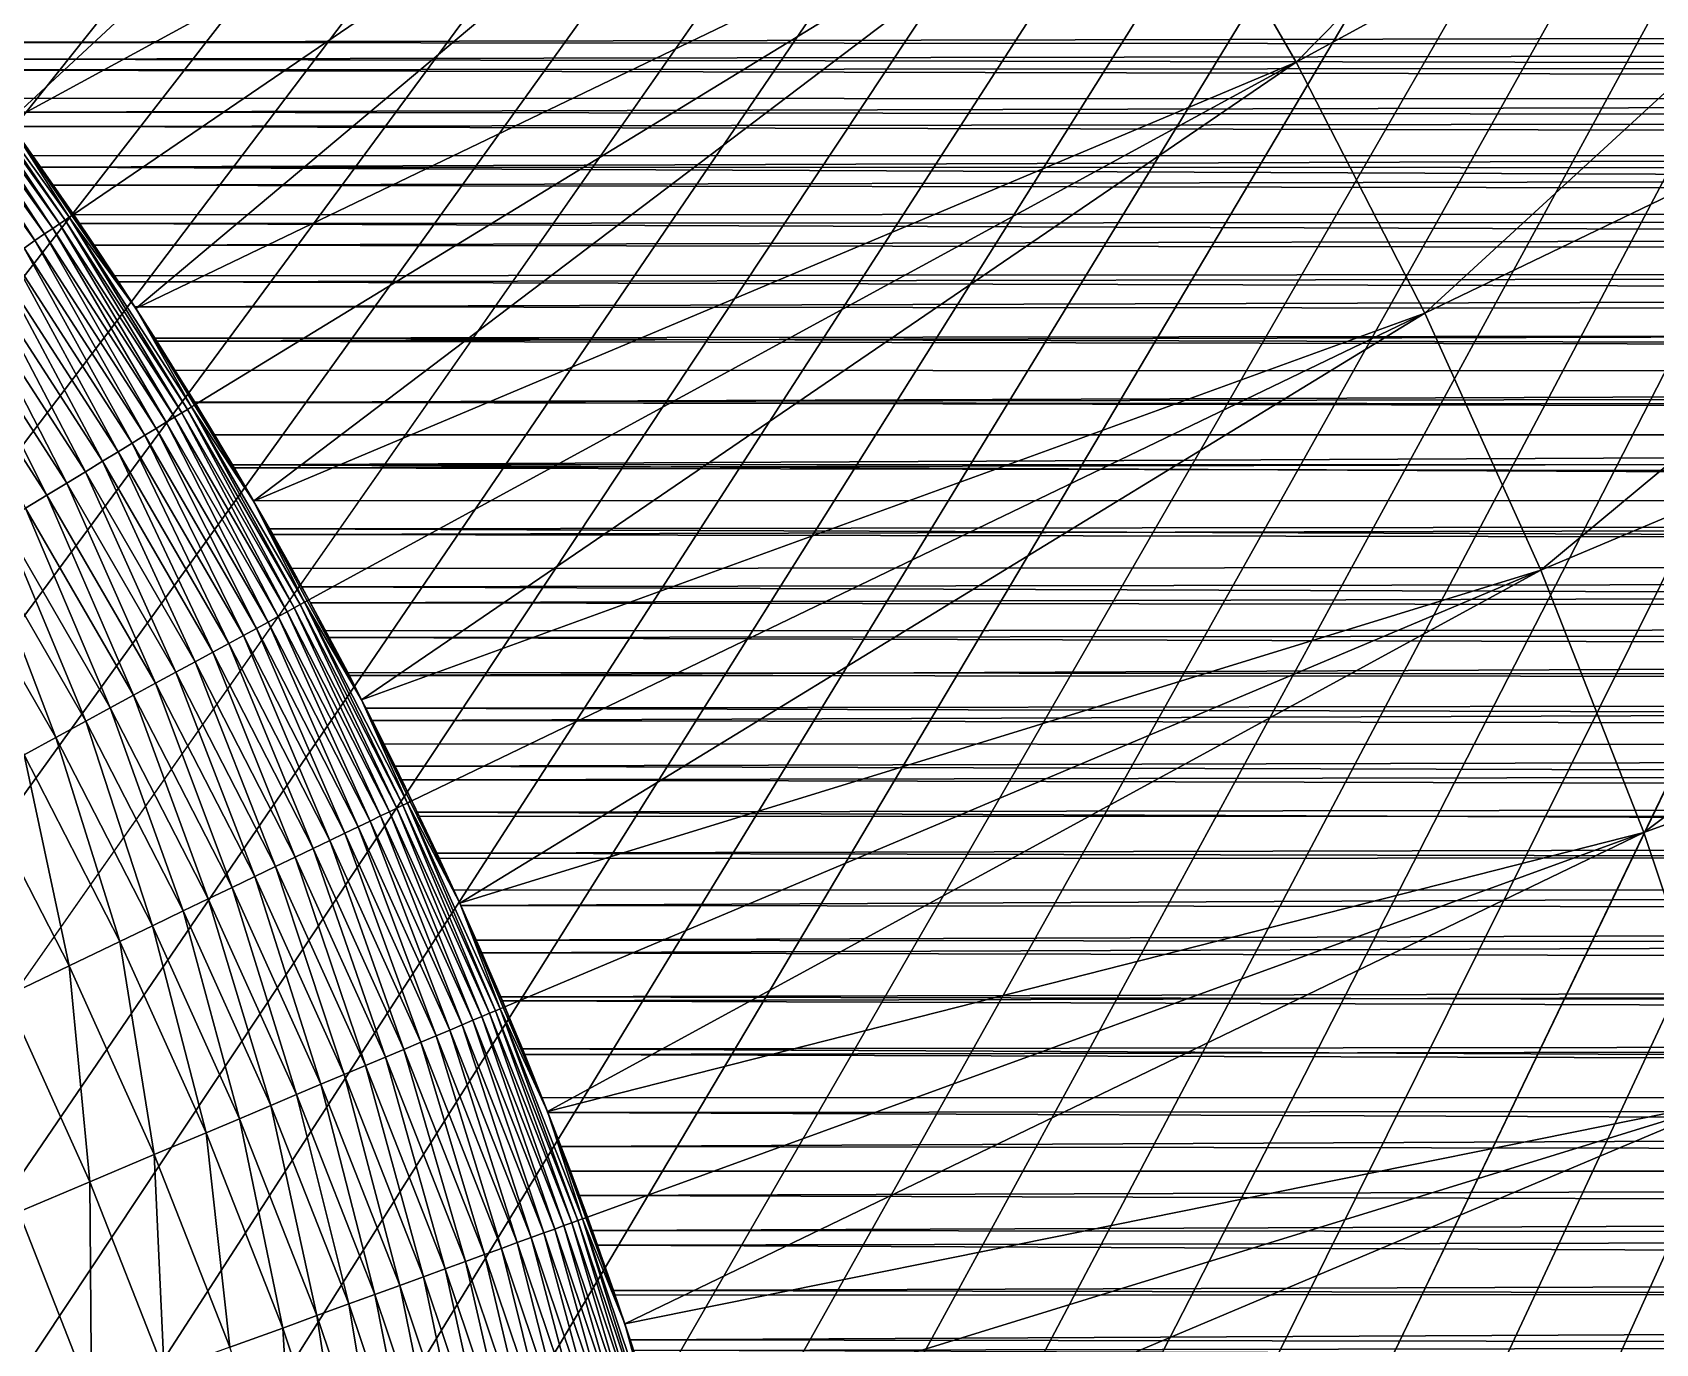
# Model space of a CAD drawing. Header units: millimetres. Extents: x -260 to 430, y -260 to 260.
# Drawn here: x 77.64 to 111.67, y 29.84 to 57.33 of the extents above; entities that cross this region are included whole.
import ezdxf

# ---------------------------------------------------------------- set-up
doc = ezdxf.new("R2010")
doc.units = ezdxf.units.MM
doc.header["$MEASUREMENT"] = 0
doc.layers.add('MESH_3D', color=2, linetype='CONTINUOUS')

msp = doc.modelspace()

# ---------------------------------------------------------------- linework, layer by layer
at = {"layer": 'MESH_3D'}
for points in [[(181.542, 186.125, 2950), (-259.919, 6.482, 2950), (-260, 0, 2950)], [(181.542, 186.125, 2950), (-260, 0, 2950), (-259.919, -6.482, 2950)], [(181.542, 186.125, 2950), (-259.677, 12.96, 2950), (-259.919, 6.482, 2950)], [(181.542, 186.125, 2950), (-259.919, -6.482, 2950), (-259.677, -12.96, 2950)], [(181.542, 186.125, 2950), (-259.273, 19.43, 2950), (-259.677, 12.96, 2950)], [(181.542, 186.125, 2950), (-259.677, -12.96, 2950), (-259.273, -19.43, 2950)], [(181.542, 186.125, 2950), (-258.708, 25.888, 2950), (-259.273, 19.43, 2950)], [(181.542, 186.125, 2950), (-259.273, -19.43, 2950), (-258.708, -25.888, 2950)], [(181.542, 186.125, 2950), (-257.982, 32.329, 2950), (-258.708, 25.888, 2950)], [(181.542, 186.125, 2950), (-258.708, -25.888, 2950), (-257.982, -32.329, 2950)], [(181.542, 186.125, 2950), (-257.096, 38.751, 2950), (-257.982, 32.329, 2950)], [(181.542, 186.125, 2950), (-257.982, -32.329, 2950), (-257.096, -38.751, 2950)], [(181.542, 186.125, 2950), (-256.05, 45.149, 2950), (-257.096, 38.751, 2950)], [(181.542, 186.125, 2950), (-257.096, -38.751, 2950), (-256.05, -45.149, 2950)], [(181.542, 186.125, 2950), (-254.845, 51.518, 2950), (-256.05, 45.149, 2950)], [(181.542, 186.125, 2950), (-256.05, -45.149, 2950), (-254.845, -51.518, 2950)], [(181.542, 186.125, 2950), (-253.481, 57.855, 2950), (-254.845, 51.518, 2950)], [(181.542, 186.125, 2950), (-254.845, -51.518, 2950), (-253.481, -57.855, 2950)], [(181.542, 186.125, 2950), (-253.481, -57.855, 2950), (-251.96, -64.157, 2950)], [(181.542, 186.125, 2950), (-251.96, -64.157, 2950), (-250.282, -70.419, 2950)], [(181.542, 186.125, 2950), (-250.282, -70.419, 2950), (-248.449, -76.636, 2950)], [(181.542, 186.125, 2950), (-248.449, -76.636, 2950), (-246.461, -82.807, 2950)], [(181.542, 186.125, 2950), (-246.461, -82.807, 2950), (-244.32, -88.925, 2950)], [(181.542, 186.125, 2950), (-244.32, -88.925, 2950), (-242.027, -94.989, 2950)], [(181.542, 186.125, 2950), (-242.027, -94.989, 2950), (-239.584, -100.993, 2950)], [(181.542, 186.125, 2950), (-239.584, -100.993, 2950), (-236.992, -106.935, 2950)], [(181.542, 186.125, 2950), (-236.992, -106.935, 2950), (-234.252, -112.81, 2950)], [(181.542, 186.125, 2950), (-234.252, -112.81, 2950), (-231.367, -118.615, 2950)], [(181.542, 186.125, 2950), (-231.367, -118.615, 2950), (-228.338, -124.346, 2950)], [(181.542, 186.125, 2950), (-228.338, -124.346, 2950), (-225.167, -130, 2950)], [(181.542, 186.125, 2950), (-225.167, -130, 2950), (-221.856, -135.573, 2950)], [(181.542, 186.125, 2950), (-221.856, -135.573, 2950), (-218.407, -141.062, 2950)], [(181.542, 186.125, 2950), (-218.407, -141.062, 2950), (-214.822, -146.463, 2950)], [(181.542, 186.125, 2950), (-214.822, -146.463, 2950), (-211.104, -151.773, 2950)], [(181.542, 186.125, 2950), (-211.104, -151.773, 2950), (-207.254, -156.989, 2950)], [(181.542, 186.125, 2950), (-207.254, -156.989, 2950), (-203.276, -162.107, 2950)], [(181.542, 186.125, 2950), (-203.276, -162.107, 2950), (-199.172, -167.125, 2950)], [(181.542, 186.125, 2950), (-199.172, -167.125, 2950), (-194.943, -172.038, 2950)], [(181.542, 186.125, 2950), (-194.943, -172.038, 2950), (-190.593, -176.845, 2950)], [(181.542, 186.125, 2950), (-190.593, -176.845, 2950), (-186.125, -181.542, 2950)], [(181.542, 186.125, 2950), (-186.125, -181.542, 2950), (-181.542, -186.125, 2950)], [(181.542, 186.125, 2950), (-181.542, -186.125, 2950), (-176.845, -190.593, 2950)], [(181.542, 186.125, 2950), (-176.845, -190.593, 2950), (-172.038, -194.943, 2950)], [(181.542, 186.125, 2950), (-172.038, -194.943, 2950), (-167.125, -199.172, 2950)], [(181.542, 186.125, 2950), (-167.125, -199.172, 2950), (-162.107, -203.276, 2950)], [(181.542, 186.125, 2950), (-162.107, -203.276, 2950), (-156.989, -207.254, 2950)], [(181.542, 186.125, 2950), (-156.989, -207.254, 2950), (-151.773, -211.104, 2950)], [(181.542, 186.125, 2950), (-151.773, -211.104, 2950), (-146.463, -214.822, 2950)], [(181.542, 186.125, 2950), (-146.463, -214.822, 2950), (-141.062, -218.407, 2950)], [(181.542, 186.125, 2950), (-141.062, -218.407, 2950), (-135.573, -221.856, 2950)], [(181.542, 186.125, 2950), (-135.573, -221.856, 2950), (-130, -225.167, 2950)], [(181.542, 186.125, 2950), (-130, -225.167, 2950), (-124.346, -228.338, 2950)], [(181.542, 186.125, 2950), (-124.346, -228.338, 2950), (-118.615, -231.367, 2950)], [(181.542, 186.125, 2950), (-118.615, -231.367, 2950), (-112.81, -234.252, 2950)], [(181.542, 186.125, 2950), (-112.81, -234.252, 2950), (-106.935, -236.992, 2950)], [(181.542, 186.125, 2950), (-106.935, -236.992, 2950), (-100.993, -239.584, 2950)], [(181.542, 186.125, 2950), (-100.993, -239.584, 2950), (-94.989, -242.027, 2950)], [(181.542, 186.125, 2950), (-94.989, -242.027, 2950), (-88.925, -244.32, 2950)], [(181.542, 186.125, 2950), (-88.925, -244.32, 2950), (-82.807, -246.461, 2950)], [(181.542, 186.125, 2950), (-82.807, -246.461, 2950), (-76.636, -248.449, 2950)], [(181.542, 186.125, 2950), (-76.636, -248.449, 2950), (-70.419, -250.282, 2950)], [(181.542, 186.125, 2950), (-70.419, -250.282, 2950), (-64.157, -251.96, 2950)], [(181.542, 186.125, 2950), (-64.157, -251.96, 2950), (-57.855, -253.481, 2950)], [(181.542, 186.125, 2950), (-57.855, -253.481, 2950), (-51.518, -254.845, 2950)], [(181.542, 186.125, 2950), (-51.518, -254.845, 2950), (-45.149, -256.05, 2950)], [(181.542, 186.125, 2950), (-45.149, -256.05, 2950), (-38.751, -257.096, 2950)], [(181.542, 186.125, 2950), (-38.751, -257.096, 2950), (-32.329, -257.982, 2950)], [(181.542, 186.125, 2950), (-32.329, -257.982, 2950), (-25.888, -258.708, 2950)], [(181.542, 186.125, 2950), (-25.888, -258.708, 2950), (-19.43, -259.273, 2950)], [(181.542, 186.125, 2950), (-19.43, -259.273, 2950), (-12.96, -259.677, 2950)], [(181.542, 186.125, 2950), (-12.96, -259.677, 2950), (-6.482, -259.919, 2950)], [(181.542, 186.125, 2950), (-6.482, -259.919, 2950), (0, -260, 2950)], [(181.542, 186.125, 2950), (0, -260, 2950), (6.482, -259.919, 2950)], [(181.542, 186.125, 2950), (6.482, -259.919, 2950), (12.96, -259.677, 2950)], [(181.542, 186.125, 2950), (12.96, -259.677, 2950), (19.43, -259.273, 2950)], [(181.542, 186.125, 2950), (19.43, -259.273, 2950), (25.888, -258.708, 2950)], [(181.542, 186.125, 2950), (25.888, -258.708, 2950), (32.329, -257.982, 2950)], [(181.542, 186.125, 2950), (32.329, -257.982, 2950), (45.149, -256.05, 2950)], [(181.542, 186.125, 2950), (45.149, -256.05, 2950), (64.157, -251.96, 2950)], [(181.542, 186.125, 2950), (64.157, -251.96, 2950), (82.807, -246.461, 2950)], [(181.542, 186.125, 2950), (82.807, -246.461, 2950), (106.935, -236.992, 2950)], [(181.542, 186.125, 2950), (106.935, -236.992, 2950), (135.573, -221.856, 2950)], [(121.289, 74.118, 2228.571), (104.132, 56.707, 2214.286), (101.176, 61.827, 2214.286)], [(121.289, 74.118, 2228.571), (124.833, 67.98, 2228.571), (104.132, 56.707, 2214.286)], [(94.517, 71.594, 2214.286), (77.134, 55.456, 2200), (75.728, 57.361, 2200)], [(94.517, 71.594, 2214.286), (97.968, 66.794, 2214.286), (77.134, 55.456, 2200)], [(124.833, 67.98, 2228.571), (106.829, 51.446, 2214.286), (104.132, 56.707, 2214.286)], [(124.833, 67.98, 2228.571), (128.066, 61.673, 2228.571), (106.829, 51.446, 2214.286)], [(97.968, 66.794, 2214.286), (78.493, 53.515, 2200), (77.134, 55.456, 2200)], [(97.968, 66.794, 2214.286), (79.802, 51.542, 2200), (78.493, 53.515, 2200)], [(97.968, 66.794, 2214.286), (101.176, 61.827, 2214.286), (79.802, 51.542, 2200)], [(101.176, 61.827, 2214.286), (81.063, 49.536, 2200), (79.802, 51.542, 2200)], [(101.176, 61.827, 2214.286), (82.272, 47.5, 2200), (81.063, 49.536, 2200)], [(101.176, 61.827, 2214.286), (104.132, 56.707, 2214.286), (82.272, 47.5, 2200)], [(128.066, 61.673, 2228.571), (109.261, 46.057, 2214.286), (106.829, 51.446, 2214.286)], [(128.066, 61.673, 2228.571), (130.981, 55.213, 2228.571), (109.261, 46.057, 2214.286)], [(75.358, 57.847, 242.551), (319.63, 57.186, 467.759), (320.877, 58.047, 467.21)], [(75.358, 57.847, 242.551), (76.172, 56.771, 245.379), (319.63, 57.186, 467.759)], [(75.908, 57.122, 134.695), (75.476, 57.692, 135.407), (386.645, 57.837, 420.932)], [(75.908, 57.122, 134.695), (386.645, 57.837, 420.932), (387.611, 56.836, 419.878)], [(75.561, 57.235, -3.153), (78.205, 53.319, -4.065), (75.45, 57.151, -4.065)], [(75.643, 57.297, -2.245), (78.32, 53.397, -3.153), (75.561, 57.235, -3.153)], [(75.561, 57.235, -3.153), (78.32, 53.397, -3.153), (78.205, 53.319, -4.065)], [(75.643, 57.297, -2.245), (77.134, 55.456), (78.405, 53.456, -2.245)], [(75.643, 57.297, -2.245), (78.405, 53.456, -2.245), (78.32, 53.397, -3.153)], [(76.172, 56.771, 245.379), (318.402, 56.299, 468.299), (319.63, 57.186, 467.759)], [(75.146, 56.921, -5.878), (77.688, 52.967, -6.786), (74.951, 56.773, -6.786)], [(75.311, 57.046, -4.973), (77.889, 53.104, -5.878), (75.146, 56.921, -5.878)], [(75.146, 56.921, -5.878), (77.889, 53.104, -5.878), (77.688, 52.967, -6.786)], [(75.45, 57.151, -4.065), (78.061, 53.221, -4.973), (75.311, 57.046, -4.973)], [(75.311, 57.046, -4.973), (78.061, 53.221, -4.973), (77.889, 53.104, -5.878)], [(75.45, 57.151, -4.065), (78.205, 53.319, -4.065), (78.061, 53.221, -4.973)], [(76.341, 56.543, 133.998), (75.908, 57.122, 134.695), (387.611, 56.836, 419.878)], [(76.341, 56.543, 133.998), (387.611, 56.836, 419.878), (388.56, 55.799, 418.843)], [(74.951, 56.773, -6.786), (77.688, 52.967, -6.786), (77.458, 52.81, -7.688)], [(76.172, 56.771, 245.379), (76.989, 55.657, 248.164), (318.402, 56.299, 468.299)], [(76.774, 55.953, 133.316), (76.341, 56.543, 133.998), (388.56, 55.799, 418.843)], [(104.132, 56.707, 2214.286), (83.431, 45.434, 2200), (82.272, 47.5, 2200)], [(104.132, 56.707, 2214.286), (84.538, 43.34, 2200), (83.431, 45.434, 2200)], [(104.132, 56.707, 2214.286), (106.829, 51.446, 2214.286), (84.538, 43.34, 2200)], [(76.989, 55.657, 248.164), (317.193, 55.385, 468.831), (318.402, 56.299, 468.299)], [(77.207, 55.355, 132.648), (76.774, 55.953, 133.316), (388.56, 55.799, 418.843)], [(77.134, 55.456, 2200), (77.807, 54.507, 250.903), (76.989, 55.657, 248.164)], [(76.989, 55.657, 248.164), (77.807, 54.507, 250.903), (317.193, 55.385, 468.831)], [(77.207, 55.355, 132.648), (388.56, 55.799, 418.843), (389.492, 54.728, 417.827)], [(78.462, 53.494, -1.336), (78.405, 53.456, -2.245), (77.134, 55.456)], [(78.489, 53.513, -0.441), (78.462, 53.494, -1.336), (77.134, 55.456)], [(78.489, 53.513, -0.441), (77.134, 55.456), (78.493, 53.515)], [(77.134, 55.456), (77.639, 54.747, 131.994), (78.493, 53.515)], [(77.207, 55.355, 132.648), (77.639, 54.747, 131.994), (77.134, 55.456)], [(77.134, 55.456, 2200), (78.493, 53.515, 2200), (77.807, 54.507, 250.903)], [(77.639, 54.747, 131.994), (77.207, 55.355, 132.648), (389.492, 54.728, 417.827)], [(77.807, 54.507, 250.903), (316.004, 54.446, 469.354), (317.193, 55.385, 468.831)], [(130.981, 55.213, 2228.571), (111.421, 40.554, 2214.286), (109.261, 46.057, 2214.286)], [(130.981, 55.213, 2228.571), (133.571, 48.616, 2228.571), (111.421, 40.554, 2214.286)], [(77.639, 54.747, 131.994), (78.07, 54.13, 131.355), (78.493, 53.515)], [(78.07, 54.13, 131.355), (77.639, 54.747, 131.994), (389.492, 54.728, 417.827)], [(78.493, 53.515, 2200), (78.624, 53.323, 253.593), (77.807, 54.507, 250.903)], [(77.807, 54.507, 250.903), (78.624, 53.323, 253.593), (314.836, 53.481, 469.868)], [(77.807, 54.507, 250.903), (314.836, 53.481, 469.868), (316.004, 54.446, 469.354)], [(78.07, 54.13, 131.355), (389.492, 54.728, 417.827), (390.404, 53.623, 416.832)], [(78.07, 54.13, 131.355), (78.5, 53.505, 130.729), (78.493, 53.515)], [(78.5, 53.505, 130.729), (78.07, 54.13, 131.355), (390.404, 53.623, 416.832)], [(78.405, 53.456, -2.245), (80.884, 49.427, -3.153), (78.32, 53.397, -3.153)], [(78.462, 53.494, -1.336), (79.802, 51.542), (78.405, 53.456, -2.245)], [(78.405, 53.456, -2.245), (80.972, 49.481, -2.245), (80.884, 49.427, -3.153)], [(78.405, 53.456, -2.245), (79.802, 51.542), (80.972, 49.481, -2.245)], [(78.489, 53.513, -0.441), (79.802, 51.542), (78.462, 53.494, -1.336)], [(78.489, 53.513, -0.441), (78.493, 53.515), (79.802, 51.542)], [(78.493, 53.515), (79.355, 52.228, 129.517), (79.802, 51.542)], [(78.493, 53.515), (78.928, 52.871, 130.116), (79.355, 52.228, 129.517)], [(78.5, 53.505, 130.729), (78.928, 52.871, 130.116), (78.493, 53.515)], [(78.493, 53.515, 2200), (79.436, 52.104, 256.23), (78.624, 53.323, 253.593)], [(78.493, 53.515, 2200), (79.802, 51.542, 2200), (79.436, 52.104, 256.23)], [(78.928, 52.871, 130.116), (78.5, 53.505, 130.729), (390.404, 53.623, 416.832)], [(78.624, 53.323, 253.593), (313.688, 52.49, 470.373), (314.836, 53.481, 469.868)], [(78.928, 52.871, 130.116), (390.404, 53.623, 416.832), (391.298, 52.485, 415.856)], [(77.889, 53.104, -5.878), (80.231, 49.028, -6.786), (77.688, 52.967, -6.786)], [(78.061, 53.221, -4.973), (80.44, 49.156, -5.878), (77.889, 53.104, -5.878)], [(77.889, 53.104, -5.878), (80.44, 49.156, -5.878), (80.231, 49.028, -6.786)], [(78.205, 53.319, -4.065), (80.617, 49.264, -4.973), (78.061, 53.221, -4.973)], [(78.061, 53.221, -4.973), (80.617, 49.264, -4.973), (80.44, 49.156, -5.878)], [(78.32, 53.397, -3.153), (80.765, 49.355, -4.065), (78.205, 53.319, -4.065)], [(78.205, 53.319, -4.065), (80.765, 49.355, -4.065), (80.617, 49.264, -4.973)], [(78.32, 53.397, -3.153), (80.884, 49.427, -3.153), (80.765, 49.355, -4.065)], [(78.624, 53.323, 253.593), (79.436, 52.104, 256.23), (313.688, 52.49, 470.373)], [(77.458, 52.81, -7.688), (79.727, 48.72, -8.586), (77.2, 52.634, -8.586)], [(77.688, 52.967, -6.786), (79.994, 48.883, -7.688), (77.458, 52.81, -7.688)], [(77.458, 52.81, -7.688), (79.994, 48.883, -7.688), (79.727, 48.72, -8.586)], [(77.688, 52.967, -6.786), (80.231, 49.028, -6.786), (79.994, 48.883, -7.688)], [(79.355, 52.228, 129.517), (78.928, 52.871, 130.116), (391.298, 52.485, 415.856)], [(76.911, 52.437, -9.487), (79.103, 48.339, -10.381), (76.595, 52.222, -10.381)], [(77.2, 52.634, -8.586), (79.429, 48.538, -9.487), (76.911, 52.437, -9.487)], [(76.911, 52.437, -9.487), (79.429, 48.538, -9.487), (79.103, 48.339, -10.381)], [(77.2, 52.634, -8.586), (79.727, 48.72, -8.586), (79.429, 48.538, -9.487)], [(79.779, 51.578, 128.93), (79.355, 52.228, 129.517), (391.298, 52.485, 415.856)], [(79.436, 52.104, 256.23), (312.563, 51.476, 470.868), (313.688, 52.49, 470.373)], [(79.779, 51.578, 128.93), (391.298, 52.485, 415.856), (392.173, 51.314, 414.903)], [(76.595, 52.222, -10.381), (78.744, 48.119, -11.28), (76.247, 51.985, -11.28)], [(76.595, 52.222, -10.381), (79.103, 48.339, -10.381), (78.744, 48.119, -11.28)], [(79.355, 52.228, 129.517), (79.779, 51.578, 128.93), (79.802, 51.542)], [(79.802, 51.542, 2200), (80.243, 50.854, 258.811), (79.436, 52.104, 256.23)], [(79.436, 52.104, 256.23), (80.243, 50.854, 258.811), (312.563, 51.476, 470.868)], [(76.247, 51.985, -11.28), (78.356, 47.882, -12.172), (75.872, 51.729, -12.172)], [(76.247, 51.985, -11.28), (78.744, 48.119, -11.28), (78.356, 47.882, -12.172)], [(75.872, 51.729, -12.172), (77.94, 47.628, -13.056), (75.469, 51.454, -13.056)], [(75.469, 51.454, -13.056), (77.94, 47.628, -13.056), (77.492, 47.354, -13.942)], [(75.872, 51.729, -12.172), (78.356, 47.882, -12.172), (77.94, 47.628, -13.056)], [(79.779, 51.578, 128.93), (80.201, 50.919, 128.356), (79.802, 51.542)], [(80.201, 50.919, 128.356), (79.779, 51.578, 128.93), (392.173, 51.314, 414.903)], [(81.031, 49.517, -1.336), (80.972, 49.481, -2.245), (79.802, 51.542)], [(81.059, 49.534, -0.441), (79.802, 51.542), (81.063, 49.536)], [(81.059, 49.534, -0.441), (81.031, 49.517, -1.336), (79.802, 51.542)], [(79.802, 51.542), (80.201, 50.919, 128.356), (80.621, 50.252, 127.795)], [(79.802, 51.542), (80.621, 50.252, 127.795), (81.063, 49.536)], [(79.802, 51.542, 2200), (81.063, 49.536, 2200), (80.243, 50.854, 258.811)], [(80.243, 50.854, 258.811), (311.46, 50.437, 471.353), (312.563, 51.476, 470.868)], [(106.829, 51.446, 2214.286), (85.592, 41.219, 2200), (84.538, 43.34, 2200)], [(106.829, 51.446, 2214.286), (86.593, 39.072, 2200), (85.592, 41.219, 2200)], [(106.829, 51.446, 2214.286), (109.261, 46.057, 2214.286), (86.593, 39.072, 2200)], [(80.201, 50.919, 128.356), (392.173, 51.314, 414.903), (393.027, 50.111, 413.97)], [(80.621, 50.252, 127.795), (80.201, 50.919, 128.356), (393.027, 50.111, 413.97)], [(81.063, 49.536, 2200), (81.041, 49.572, 261.333), (80.243, 50.854, 258.811)], [(80.243, 50.854, 258.811), (81.041, 49.572, 261.333), (311.46, 50.437, 471.353)], [(81.041, 49.572, 261.333), (310.38, 49.374, 471.828), (311.46, 50.437, 471.353)], [(80.621, 50.252, 127.795), (81.038, 49.577, 127.246), (81.063, 49.536)], [(81.038, 49.577, 127.246), (80.621, 50.252, 127.795), (393.027, 50.111, 413.97)], [(81.038, 49.577, 127.246), (393.027, 50.111, 413.97), (393.861, 48.877, 413.061)], [(80.765, 49.355, -4.065), (82.973, 45.184, -4.973), (80.617, 49.264, -4.973)], [(80.884, 49.427, -3.153), (83.125, 45.267, -4.065), (80.765, 49.355, -4.065)], [(80.765, 49.355, -4.065), (83.125, 45.267, -4.065), (82.973, 45.184, -4.973)], [(80.972, 49.481, -2.245), (83.247, 45.334, -3.153), (80.884, 49.427, -3.153)], [(80.884, 49.427, -3.153), (83.247, 45.334, -3.153), (83.125, 45.267, -4.065)], [(81.031, 49.517, -1.336), (82.272, 47.5), (80.972, 49.481, -2.245)], [(80.972, 49.481, -2.245), (82.272, 47.5), (83.338, 45.383, -2.245)], [(80.972, 49.481, -2.245), (83.338, 45.383, -2.245), (83.247, 45.334, -3.153)], [(81.059, 49.534, -0.441), (82.272, 47.5), (81.031, 49.517, -1.336)], [(81.038, 49.577, 127.246), (81.451, 48.895, 126.709), (81.063, 49.536)], [(81.451, 48.895, 126.709), (81.038, 49.577, 127.246), (393.861, 48.877, 413.061)], [(81.063, 49.536, 2200), (81.828, 48.261, 263.793), (81.041, 49.572, 261.333)], [(81.041, 49.572, 261.333), (81.828, 48.261, 263.793), (310.38, 49.374, 471.828)], [(81.059, 49.534, -0.441), (81.063, 49.536), (82.272, 47.5)], [(81.063, 49.536), (81.451, 48.895, 126.709), (81.862, 48.204, 126.184)], [(81.063, 49.536), (81.862, 48.204, 126.184), (82.272, 47.5)], [(81.063, 49.536, 2200), (82.272, 47.5, 2200), (81.828, 48.261, 263.793)], [(81.828, 48.261, 263.793), (309.322, 48.288, 472.293), (310.38, 49.374, 471.828)], [(80.231, 49.028, -6.786), (82.331, 44.835, -7.688), (79.994, 48.883, -7.688)], [(80.44, 49.156, -5.878), (82.575, 44.968, -6.786), (80.231, 49.028, -6.786)], [(80.231, 49.028, -6.786), (82.575, 44.968, -6.786), (82.331, 44.835, -7.688)], [(80.617, 49.264, -4.973), (82.79, 45.085, -5.878), (80.44, 49.156, -5.878)], [(80.44, 49.156, -5.878), (82.79, 45.085, -5.878), (82.575, 44.968, -6.786)], [(80.617, 49.264, -4.973), (82.973, 45.184, -4.973), (82.79, 45.085, -5.878)], [(79.727, 48.72, -8.586), (81.75, 44.519, -9.487), (79.429, 48.538, -9.487)], [(79.994, 48.883, -7.688), (82.057, 44.686, -8.586), (79.727, 48.72, -8.586)], [(79.727, 48.72, -8.586), (82.057, 44.686, -8.586), (81.75, 44.519, -9.487)], [(79.994, 48.883, -7.688), (82.331, 44.835, -7.688), (82.057, 44.686, -8.586)], [(81.862, 48.204, 126.184), (81.451, 48.895, 126.709), (393.861, 48.877, 413.061)], [(81.862, 48.204, 126.184), (393.861, 48.877, 413.061), (394.674, 47.612, 412.174)], [(79.103, 48.339, -10.381), (81.045, 44.135, -11.28), (78.744, 48.119, -11.28)], [(79.429, 48.538, -9.487), (81.414, 44.336, -10.381), (79.103, 48.339, -10.381)], [(79.103, 48.339, -10.381), (81.414, 44.336, -10.381), (81.045, 44.135, -11.28)], [(79.429, 48.538, -9.487), (81.75, 44.519, -9.487), (81.414, 44.336, -10.381)], [(133.571, 48.616, 2228.571), (113.304, 34.95, 2214.286), (111.421, 40.554, 2214.286)], [(78.744, 48.119, -11.28), (80.645, 43.917, -12.172), (78.356, 47.882, -12.172)], [(78.744, 48.119, -11.28), (81.045, 44.135, -11.28), (80.645, 43.917, -12.172)], [(81.828, 48.261, 263.793), (308.289, 47.18, 472.748), (309.322, 48.288, 472.293)], [(82.272, 47.5, 2200), (82.604, 46.921, 266.189), (81.828, 48.261, 263.793)], [(81.828, 48.261, 263.793), (82.604, 46.921, 266.189), (308.289, 47.18, 472.748)], [(81.862, 48.204, 126.184), (82.269, 47.507, 125.67), (82.272, 47.5)], [(82.269, 47.507, 125.67), (81.862, 48.204, 126.184), (394.674, 47.612, 412.174)], [(78.356, 47.882, -12.172), (80.217, 43.684, -13.056), (77.94, 47.628, -13.056)], [(78.356, 47.882, -12.172), (80.645, 43.917, -12.172), (80.217, 43.684, -13.056)], [(77.492, 47.354, -13.942), (79.268, 43.167, -14.817), (77.018, 47.064, -14.817)], [(77.94, 47.628, -13.056), (79.756, 43.433, -13.942), (77.492, 47.354, -13.942)], [(77.492, 47.354, -13.942), (79.756, 43.433, -13.942), (79.268, 43.167, -14.817)], [(77.94, 47.628, -13.056), (80.217, 43.684, -13.056), (79.756, 43.433, -13.942)], [(82.672, 46.802, 125.168), (82.269, 47.507, 125.67), (394.674, 47.612, 412.174)], [(82.269, 47.507, 125.67), (82.672, 46.802, 125.168), (82.272, 47.5)], [(83.398, 45.416, -1.336), (83.338, 45.383, -2.245), (82.272, 47.5)], [(83.427, 45.432, -0.441), (82.272, 47.5), (83.431, 45.434)], [(83.427, 45.432, -0.441), (83.398, 45.416, -1.336), (82.272, 47.5)], [(82.272, 47.5), (82.672, 46.802, 125.168), (83.431, 45.434)], [(82.272, 47.5, 2200), (83.431, 45.434, 2200), (82.604, 46.921, 266.189)], [(82.672, 46.802, 125.168), (394.674, 47.612, 412.174), (395.465, 46.318, 411.311)], [(77.018, 47.064, -14.817), (78.757, 42.889, -15.675), (76.521, 46.761, -15.675)], [(77.018, 47.064, -14.817), (79.268, 43.167, -14.817), (78.757, 42.889, -15.675)], [(82.604, 46.921, 266.189), (307.28, 46.05, 473.192), (308.289, 47.18, 472.748)], [(76.521, 46.761, -15.675), (78.127, 42.546, -16.667), (75.909, 46.387, -16.667)], [(76.521, 46.761, -15.675), (78.757, 42.889, -15.675), (78.127, 42.546, -16.667)], [(83.431, 45.434, 2200), (83.281, 45.708, 268.263), (82.604, 46.921, 266.189)], [(82.604, 46.921, 266.189), (83.281, 45.708, 268.263), (307.28, 46.05, 473.192)], [(82.672, 46.802, 125.168), (83.071, 46.089, 124.676), (83.431, 45.434)], [(83.071, 46.089, 124.676), (82.672, 46.802, 125.168), (395.465, 46.318, 411.311)], [(75.909, 46.387, -16.667), (78.127, 42.546, -16.667), (77.462, 42.184, -17.643)], [(83.466, 45.369, 124.196), (83.071, 46.089, 124.676), (395.465, 46.318, 411.311)], [(83.466, 45.369, 124.196), (395.465, 46.318, 411.311), (396.234, 44.995, 410.472)], [(83.071, 46.089, 124.676), (83.466, 45.369, 124.196), (83.431, 45.434)], [(83.281, 45.708, 268.263), (306.295, 44.898, 473.625), (307.28, 46.05, 473.192)], [(109.261, 46.057, 2214.286), (87.54, 36.901, 2200), (86.593, 39.072, 2200)], [(109.261, 46.057, 2214.286), (88.433, 34.707, 2200), (87.54, 36.901, 2200)], [(109.261, 46.057, 2214.286), (111.421, 40.554, 2214.286), (88.433, 34.707, 2200)], [(83.431, 45.434, 2200), (83.782, 44.784, 269.782), (83.281, 45.708, 268.263)], [(83.281, 45.708, 268.263), (83.782, 44.784, 269.782), (306.295, 44.898, 473.625)], [(83.125, 45.267, -4.065), (85.122, 40.992, -4.973), (82.973, 45.184, -4.973)], [(83.247, 45.334, -3.153), (85.278, 41.068, -4.065), (83.125, 45.267, -4.065)], [(83.125, 45.267, -4.065), (85.278, 41.068, -4.065), (85.122, 40.992, -4.973)], [(83.338, 45.383, -2.245), (85.403, 41.128, -3.153), (83.247, 45.334, -3.153)], [(83.247, 45.334, -3.153), (85.403, 41.128, -3.153), (85.278, 41.068, -4.065)], [(83.398, 45.416, -1.336), (84.538, 43.34), (83.338, 45.383, -2.245)], [(83.338, 45.383, -2.245), (84.538, 43.34), (85.496, 41.173, -2.245)], [(83.338, 45.383, -2.245), (85.496, 41.173, -2.245), (85.403, 41.128, -3.153)], [(83.427, 45.432, -0.441), (84.538, 43.34), (83.398, 45.416, -1.336)], [(83.427, 45.432, -0.441), (83.431, 45.434), (84.538, 43.34)], [(83.431, 45.434), (83.858, 44.642, 123.727), (84.538, 43.34)], [(83.466, 45.369, 124.196), (83.858, 44.642, 123.727), (83.431, 45.434)], [(83.431, 45.434, 2200), (84.538, 43.34, 2200), (83.782, 44.784, 269.782)], [(83.858, 44.642, 123.727), (83.466, 45.369, 124.196), (396.234, 44.995, 410.472)], [(82.575, 44.968, -6.786), (84.463, 40.675, -7.688), (82.331, 44.835, -7.688)], [(82.79, 45.085, -5.878), (84.714, 40.796, -6.786), (82.575, 44.968, -6.786)], [(82.575, 44.968, -6.786), (84.714, 40.796, -6.786), (84.463, 40.675, -7.688)], [(82.973, 45.184, -4.973), (84.934, 40.902, -5.878), (82.79, 45.085, -5.878)], [(82.79, 45.085, -5.878), (84.934, 40.902, -5.878), (84.714, 40.796, -6.786)], [(82.973, 45.184, -4.973), (85.122, 40.992, -4.973), (84.934, 40.902, -5.878)], [(83.858, 44.642, 123.727), (396.234, 44.995, 410.472), (396.981, 43.644, 409.657)], [(82.057, 44.686, -8.586), (83.868, 40.389, -9.487), (81.75, 44.519, -9.487)], [(82.331, 44.835, -7.688), (84.182, 40.54, -8.586), (82.057, 44.686, -8.586)], [(82.057, 44.686, -8.586), (84.182, 40.54, -8.586), (83.868, 40.389, -9.487)], [(82.331, 44.835, -7.688), (84.463, 40.675, -7.688), (84.182, 40.54, -8.586)], [(83.782, 44.784, 269.782), (84.275, 43.85, 271.271), (306.295, 44.898, 473.625)], [(84.538, 43.34, 2200), (84.275, 43.85, 271.271), (83.782, 44.784, 269.782)], [(83.858, 44.642, 123.727), (84.245, 43.907, 123.268), (84.538, 43.34)], [(84.245, 43.907, 123.268), (83.858, 44.642, 123.727), (396.981, 43.644, 409.657)], [(84.275, 43.85, 271.271), (305.336, 43.725, 474.047), (306.295, 44.898, 473.625)], [(81.414, 44.336, -10.381), (83.144, 40.04, -11.28), (81.045, 44.135, -11.28)], [(81.75, 44.519, -9.487), (83.523, 40.223, -10.381), (81.414, 44.336, -10.381)], [(81.414, 44.336, -10.381), (83.523, 40.223, -10.381), (83.144, 40.04, -11.28)], [(81.75, 44.519, -9.487), (83.868, 40.389, -9.487), (83.523, 40.223, -10.381)], [(80.645, 43.917, -12.172), (82.295, 39.631, -13.056), (80.217, 43.684, -13.056)], [(81.045, 44.135, -11.28), (82.734, 39.843, -12.172), (80.645, 43.917, -12.172)], [(80.645, 43.917, -12.172), (82.734, 39.843, -12.172), (82.295, 39.631, -13.056)], [(81.045, 44.135, -11.28), (83.144, 40.04, -11.28), (82.734, 39.843, -12.172)], [(84.245, 43.907, 123.268), (84.627, 43.165, 122.819), (84.538, 43.34)], [(84.627, 43.165, 122.819), (84.245, 43.907, 123.268), (396.981, 43.644, 409.657)], [(80.217, 43.684, -13.056), (81.822, 39.403, -13.942), (79.756, 43.433, -13.942)], [(80.217, 43.684, -13.056), (82.295, 39.631, -13.056), (81.822, 39.403, -13.942)], [(84.538, 43.34, 2200), (84.76, 42.904, 272.729), (84.275, 43.85, 271.271)], [(84.275, 43.85, 271.271), (84.76, 42.904, 272.729), (305.336, 43.725, 474.047)], [(84.627, 43.165, 122.819), (396.981, 43.644, 409.657), (397.705, 42.266, 408.867)], [(84.76, 42.904, 272.729), (304.402, 42.531, 474.457), (305.336, 43.725, 474.047)], [(79.756, 43.433, -13.942), (81.321, 39.162, -14.817), (79.268, 43.167, -14.817)], [(79.756, 43.433, -13.942), (81.822, 39.403, -13.942), (81.321, 39.162, -14.817)], [(85.558, 41.203, -1.336), (85.496, 41.173, -2.245), (84.538, 43.34)], [(85.588, 41.217, -0.441), (84.538, 43.34), (85.592, 41.219)], [(85.588, 41.217, -0.441), (85.558, 41.203, -1.336), (84.538, 43.34)], [(84.538, 43.34), (85.005, 42.416, 122.38), (85.592, 41.219)], [(84.627, 43.165, 122.819), (85.005, 42.416, 122.38), (84.538, 43.34)], [(84.538, 43.34, 2200), (85.237, 41.949, 274.154), (84.76, 42.904, 272.729)], [(84.538, 43.34, 2200), (85.592, 41.219, 2200), (85.237, 41.949, 274.154)], [(78.757, 42.889, -15.675), (80.15, 38.598, -16.667), (78.127, 42.546, -16.667)], [(79.268, 43.167, -14.817), (80.797, 38.91, -15.675), (78.757, 42.889, -15.675)], [(78.757, 42.889, -15.675), (80.797, 38.91, -15.675), (80.15, 38.598, -16.667)], [(79.268, 43.167, -14.817), (81.321, 39.162, -14.817), (80.797, 38.91, -15.675)], [(85.005, 42.416, 122.38), (84.627, 43.165, 122.819), (397.705, 42.266, 408.867)], [(84.76, 42.904, 272.729), (85.237, 41.949, 274.154), (304.402, 42.531, 474.457)], [(78.127, 42.546, -16.667), (79.469, 38.27, -17.643), (77.462, 42.184, -17.643)], [(78.127, 42.546, -16.667), (80.15, 38.598, -16.667), (79.469, 38.27, -17.643)], [(85.005, 42.416, 122.38), (85.379, 41.659, 121.951), (85.592, 41.219)], [(85.379, 41.659, 121.951), (85.005, 42.416, 122.38), (397.705, 42.266, 408.867)], [(85.237, 41.949, 274.154), (303.495, 41.318, 474.857), (304.402, 42.531, 474.457)], [(85.379, 41.659, 121.951), (397.705, 42.266, 408.867), (398.405, 40.862, 408.103)], [(77.462, 42.184, -17.643), (78.403, 37.757, -19.056), (76.423, 41.618, -19.056)], [(77.462, 42.184, -17.643), (79.469, 38.27, -17.643), (78.403, 37.757, -19.056)], [(85.592, 41.219, 2200), (85.705, 40.983, 275.546), (85.237, 41.949, 274.154)], [(85.237, 41.949, 274.154), (85.705, 40.983, 275.546), (303.495, 41.318, 474.857)], [(76.423, 41.618, -19.056), (78.403, 37.757, -19.056), (77.084, 37.122, -20.646)], [(85.379, 41.659, 121.951), (85.747, 40.895, 121.532), (85.592, 41.219)], [(85.747, 40.895, 121.532), (85.379, 41.659, 121.951), (398.405, 40.862, 408.103)], [(85.558, 41.203, -1.336), (86.593, 39.072), (85.496, 41.173, -2.245)], [(85.588, 41.217, -0.441), (86.593, 39.072), (85.558, 41.203, -1.336)], [(85.588, 41.217, -0.441), (85.592, 41.219), (86.593, 39.072)], [(85.592, 41.219), (86.111, 40.124, 121.123), (86.593, 39.072)], [(85.592, 41.219), (85.747, 40.895, 121.532), (86.111, 40.124, 121.123)], [(85.592, 41.219, 2200), (86.165, 40.008, 276.906), (85.705, 40.983, 275.546)], [(85.592, 41.219, 2200), (86.593, 39.072, 2200), (86.165, 40.008, 276.906)], [(85.705, 40.983, 275.546), (302.614, 40.085, 475.244), (303.495, 41.318, 474.857)], [(84.934, 40.902, -5.878), (86.642, 36.523, -6.786), (84.714, 40.796, -6.786)], [(85.122, 40.992, -4.973), (86.867, 36.618, -5.878), (84.934, 40.902, -5.878)], [(84.934, 40.902, -5.878), (86.867, 36.618, -5.878), (86.642, 36.523, -6.786)], [(85.278, 41.068, -4.065), (87.059, 36.699, -4.973), (85.122, 40.992, -4.973)], [(85.122, 40.992, -4.973), (87.059, 36.699, -4.973), (86.867, 36.618, -5.878)], [(85.403, 41.128, -3.153), (87.219, 36.766, -4.065), (85.278, 41.068, -4.065)], [(85.278, 41.068, -4.065), (87.219, 36.766, -4.065), (87.059, 36.699, -4.973)], [(85.496, 41.173, -2.245), (87.347, 36.82, -3.153), (85.403, 41.128, -3.153)], [(85.403, 41.128, -3.153), (87.347, 36.82, -3.153), (87.219, 36.766, -4.065)], [(85.496, 41.173, -2.245), (86.593, 39.072), (87.442, 36.86, -2.245)], [(85.496, 41.173, -2.245), (87.442, 36.86, -2.245), (87.347, 36.82, -3.153)], [(85.705, 40.983, 275.546), (86.165, 40.008, 276.906), (302.614, 40.085, 475.244)], [(86.111, 40.124, 121.123), (85.747, 40.895, 121.532), (398.405, 40.862, 408.103)], [(86.111, 40.124, 121.123), (398.405, 40.862, 408.103), (399.082, 39.432, 407.365)], [(84.182, 40.54, -8.586), (85.777, 36.158, -9.487), (83.868, 40.389, -9.487)], [(84.463, 40.675, -7.688), (86.098, 36.293, -8.586), (84.182, 40.54, -8.586)], [(84.182, 40.54, -8.586), (86.098, 36.293, -8.586), (85.777, 36.158, -9.487)], [(84.714, 40.796, -6.786), (86.386, 36.415, -7.688), (84.463, 40.675, -7.688)], [(84.463, 40.675, -7.688), (86.386, 36.415, -7.688), (86.098, 36.293, -8.586)], [(84.714, 40.796, -6.786), (86.642, 36.523, -6.786), (86.386, 36.415, -7.688)], [(111.421, 40.554, 2214.286), (89.271, 32.492, 2200), (88.433, 34.707, 2200)], [(111.421, 40.554, 2214.286), (90.053, 30.256, 2200), (89.271, 32.492, 2200)], [(111.421, 40.554, 2214.286), (113.304, 34.95, 2214.286), (90.053, 30.256, 2200)], [(83.523, 40.223, -10.381), (85.036, 35.846, -11.28), (83.144, 40.04, -11.28)], [(83.868, 40.389, -9.487), (85.424, 36.009, -10.381), (83.523, 40.223, -10.381)], [(83.523, 40.223, -10.381), (85.424, 36.009, -10.381), (85.036, 35.846, -11.28)], [(83.868, 40.389, -9.487), (85.777, 36.158, -9.487), (85.424, 36.009, -10.381)], [(82.734, 39.843, -12.172), (84.168, 35.48, -13.056), (82.295, 39.631, -13.056)], [(83.144, 40.04, -11.28), (84.617, 35.669, -12.172), (82.734, 39.843, -12.172)], [(82.734, 39.843, -12.172), (84.617, 35.669, -12.172), (84.168, 35.48, -13.056)], [(83.144, 40.04, -11.28), (85.036, 35.846, -11.28), (84.617, 35.669, -12.172)], [(86.111, 40.124, 121.123), (86.469, 39.346, 120.724), (86.593, 39.072)], [(86.469, 39.346, 120.724), (86.111, 40.124, 121.123), (399.082, 39.432, 407.365)], [(86.165, 40.008, 276.906), (86.615, 39.023, 278.232), (302.614, 40.085, 475.244)], [(86.593, 39.072, 2200), (86.615, 39.023, 278.232), (86.165, 40.008, 276.906)], [(86.615, 39.023, 278.232), (301.759, 38.833, 475.62), (302.614, 40.085, 475.244)], [(82.295, 39.631, -13.056), (83.684, 35.276, -13.942), (81.822, 39.403, -13.942)], [(82.295, 39.631, -13.056), (84.168, 35.48, -13.056), (83.684, 35.276, -13.942)], [(81.321, 39.162, -14.817), (82.636, 34.834, -15.675), (80.797, 38.91, -15.675)], [(81.822, 39.403, -13.942), (83.172, 35.06, -14.817), (81.321, 39.162, -14.817)], [(81.321, 39.162, -14.817), (83.172, 35.06, -14.817), (82.636, 34.834, -15.675)], [(81.822, 39.403, -13.942), (83.684, 35.276, -13.942), (83.172, 35.06, -14.817)], [(86.938, 38.299, 120.207), (86.469, 39.346, 120.724), (399.082, 39.432, 407.365)], [(86.469, 39.346, 120.724), (86.938, 38.299, 120.207), (86.593, 39.072)], [(86.938, 38.299, 120.207), (399.082, 39.432, 407.365), (399.734, 37.978, 406.654)], [(80.797, 38.91, -15.675), (81.975, 34.555, -16.667), (80.15, 38.598, -16.667)], [(80.797, 38.91, -15.675), (82.636, 34.834, -15.675), (81.975, 34.555, -16.667)], [(87.506, 36.887, -1.336), (87.442, 36.86, -2.245), (86.593, 39.072)], [(87.537, 36.9, -0.441), (87.506, 36.887, -1.336), (86.593, 39.072)], [(87.537, 36.9, -0.441), (86.593, 39.072), (87.54, 36.901)], [(86.593, 39.072), (86.938, 38.299, 120.207), (87.54, 36.901)], [(86.593, 39.072, 2200), (87.54, 36.901, 2200), (87.056, 38.03, 279.524)], [(86.593, 39.072, 2200), (87.056, 38.03, 279.524), (86.615, 39.023, 278.232)], [(86.615, 39.023, 278.232), (87.056, 38.03, 279.524), (301.759, 38.833, 475.62)], [(87.056, 38.03, 279.524), (300.932, 37.564, 475.984), (301.759, 38.833, 475.62)], [(80.15, 38.598, -16.667), (81.278, 34.261, -17.643), (79.469, 38.27, -17.643)], [(80.15, 38.598, -16.667), (81.975, 34.555, -16.667), (81.278, 34.261, -17.643)], [(79.469, 38.27, -17.643), (80.187, 33.802, -19.056), (78.403, 37.757, -19.056)], [(79.469, 38.27, -17.643), (81.278, 34.261, -17.643), (80.187, 33.802, -19.056)], [(86.938, 38.299, 120.207), (87.453, 37.107, 119.646), (87.54, 36.901)], [(87.453, 37.107, 119.646), (86.938, 38.299, 120.207), (399.734, 37.978, 406.654)], [(87.54, 36.901, 2200), (87.487, 37.028, 280.782), (87.056, 38.03, 279.524)], [(87.056, 38.03, 279.524), (87.487, 37.028, 280.782), (300.932, 37.564, 475.984)], [(87.453, 37.107, 119.646), (399.734, 37.978, 406.654), (400.361, 36.5, 405.97)], [(78.403, 37.757, -19.056), (78.839, 33.233, -20.646), (77.084, 37.122, -20.646)], [(78.403, 37.757, -19.056), (80.187, 33.802, -19.056), (78.839, 33.233, -20.646)], [(87.487, 37.028, 280.782), (300.133, 36.276, 476.336), (300.932, 37.564, 475.984)], [(77.084, 37.122, -20.646), (78.839, 33.233, -20.646), (77.347, 32.605, -22.245)], [(87.453, 37.107, 119.646), (87.955, 35.901, 119.106), (87.54, 36.901)], [(87.955, 35.901, 119.106), (87.453, 37.107, 119.646), (400.361, 36.5, 405.97)], [(87.219, 36.766, -4.065), (88.78, 32.313, -4.973), (87.059, 36.699, -4.973)], [(87.347, 36.82, -3.153), (88.943, 32.373, -4.065), (87.219, 36.766, -4.065)], [(87.219, 36.766, -4.065), (88.943, 32.373, -4.065), (88.78, 32.313, -4.973)], [(87.442, 36.86, -2.245), (89.074, 32.42, -3.153), (87.347, 36.82, -3.153)], [(87.347, 36.82, -3.153), (89.074, 32.42, -3.153), (88.943, 32.373, -4.065)], [(87.506, 36.887, -1.336), (88.433, 34.707), (87.442, 36.86, -2.245)], [(87.442, 36.86, -2.245), (89.171, 32.456, -2.245), (89.074, 32.42, -3.153)], [(87.442, 36.86, -2.245), (88.433, 34.707), (89.171, 32.456, -2.245)], [(87.54, 36.901, 2200), (87.907, 36.018, 282.006), (87.487, 37.028, 280.782)], [(87.487, 37.028, 280.782), (87.907, 36.018, 282.006), (300.133, 36.276, 476.336)], [(87.537, 36.9, -0.441), (88.433, 34.707), (87.506, 36.887, -1.336)], [(87.537, 36.9, -0.441), (87.54, 36.901), (88.433, 34.707)], [(87.54, 36.901), (87.955, 35.901, 119.106), (88.433, 34.707)], [(87.54, 36.901, 2200), (88.433, 34.707, 2200), (87.907, 36.018, 282.006)], [(86.386, 36.415, -7.688), (87.8, 31.957, -8.586), (86.098, 36.293, -8.586)], [(86.642, 36.523, -6.786), (88.094, 32.063, -7.688), (86.386, 36.415, -7.688)], [(86.386, 36.415, -7.688), (88.094, 32.063, -7.688), (87.8, 31.957, -8.586)], [(86.867, 36.618, -5.878), (88.355, 32.159, -6.786), (86.642, 36.523, -6.786)], [(86.642, 36.523, -6.786), (88.355, 32.159, -6.786), (88.094, 32.063, -7.688)], [(87.059, 36.699, -4.973), (88.585, 32.242, -5.878), (86.867, 36.618, -5.878)], [(86.867, 36.618, -5.878), (88.585, 32.242, -5.878), (88.355, 32.159, -6.786)], [(87.059, 36.699, -4.973), (88.78, 32.313, -4.973), (88.585, 32.242, -5.878)], [(87.955, 35.901, 119.106), (400.361, 36.5, 405.97), (400.964, 35, 405.312)], [(85.777, 36.158, -9.487), (87.113, 31.706, -10.381), (85.424, 36.009, -10.381)], [(86.098, 36.293, -8.586), (87.472, 31.837, -9.487), (85.777, 36.158, -9.487)], [(85.777, 36.158, -9.487), (87.472, 31.837, -9.487), (87.113, 31.706, -10.381)], [(86.098, 36.293, -8.586), (87.8, 31.957, -8.586), (87.472, 31.837, -9.487)], [(87.907, 36.018, 282.006), (299.362, 34.972, 476.675), (300.133, 36.276, 476.336)], [(85.036, 35.846, -11.28), (86.29, 31.407, -12.172), (84.617, 35.669, -12.172)], [(85.424, 36.009, -10.381), (86.717, 31.563, -11.28), (85.036, 35.846, -11.28)], [(85.036, 35.846, -11.28), (86.717, 31.563, -11.28), (86.29, 31.407, -12.172)], [(85.424, 36.009, -10.381), (87.113, 31.706, -10.381), (86.717, 31.563, -11.28)], [(88.433, 34.707, 2200), (88.317, 35, 283.195), (87.907, 36.018, 282.006)], [(87.907, 36.018, 282.006), (88.317, 35, 283.195), (299.362, 34.972, 476.675)], [(87.955, 35.901, 119.106), (88.443, 34.683, 118.588), (88.433, 34.707)], [(88.443, 34.683, 118.588), (87.955, 35.901, 119.106), (400.964, 35, 405.312)], [(84.168, 35.48, -13.056), (85.339, 31.061, -13.942), (83.684, 35.276, -13.942)], [(84.617, 35.669, -12.172), (85.832, 31.24, -13.056), (84.168, 35.48, -13.056)], [(84.168, 35.48, -13.056), (85.832, 31.24, -13.056), (85.339, 31.061, -13.942)], [(84.617, 35.669, -12.172), (86.29, 31.407, -12.172), (85.832, 31.24, -13.056)], [(83.172, 35.06, -14.817), (84.27, 30.672, -15.675), (82.636, 34.834, -15.675)], [(83.684, 35.276, -13.942), (84.816, 30.871, -14.817), (83.172, 35.06, -14.817)], [(83.172, 35.06, -14.817), (84.816, 30.871, -14.817), (84.27, 30.672, -15.675)], [(83.684, 35.276, -13.942), (85.339, 31.061, -13.942), (84.816, 30.871, -14.817)], [(82.636, 34.834, -15.675), (83.595, 30.426, -16.667), (81.975, 34.555, -16.667)], [(82.636, 34.834, -15.675), (84.27, 30.672, -15.675), (83.595, 30.426, -16.667)], [(88.433, 34.707, 2200), (88.717, 33.975, 284.349), (88.317, 35, 283.195)], [(88.317, 35, 283.195), (88.717, 33.975, 284.349), (299.362, 34.972, 476.675)], [(88.443, 34.683, 118.588), (400.964, 35, 405.312), (401.541, 33.478, 404.683)], [(88.717, 33.975, 284.349), (298.619, 33.651, 477.002), (299.362, 34.972, 476.675)], [(113.304, 34.95, 2214.286), (90.779, 28.002, 2200), (90.053, 30.256, 2200)], [(113.304, 34.95, 2214.286), (91.449, 25.73, 2200), (90.779, 28.002, 2200)], [(113.304, 34.95, 2214.286), (114.905, 29.258, 2214.286), (91.449, 25.73, 2200)], [(81.975, 34.555, -16.667), (82.884, 30.167, -17.643), (81.278, 34.261, -17.643)], [(81.975, 34.555, -16.667), (83.595, 30.426, -16.667), (82.884, 30.167, -17.643)], [(89.235, 32.479, -1.336), (89.171, 32.456, -2.245), (88.433, 34.707)], [(89.267, 32.491, -0.441), (88.433, 34.707), (89.271, 32.492)], [(89.267, 32.491, -0.441), (89.235, 32.479, -1.336), (88.433, 34.707)], [(88.433, 34.707), (88.915, 33.452, 118.091), (89.271, 32.492)], [(88.433, 34.707, 2200), (89.271, 32.492, 2200), (88.717, 33.975, 284.349)], [(88.443, 34.683, 118.588), (88.915, 33.452, 118.091), (88.433, 34.707)], [(88.915, 33.452, 118.091), (88.443, 34.683, 118.588), (401.541, 33.478, 404.683)], [(81.278, 34.261, -17.643), (81.772, 29.763, -19.056), (80.187, 33.802, -19.056)], [(81.278, 34.261, -17.643), (82.884, 30.167, -17.643), (81.772, 29.763, -19.056)], [(80.187, 33.802, -19.056), (80.397, 29.262, -20.646), (78.839, 33.233, -20.646)], [(80.187, 33.802, -19.056), (81.772, 29.763, -19.056), (80.397, 29.262, -20.646)], [(89.271, 32.492, 2200), (89.106, 32.942, 285.468), (88.717, 33.975, 284.349)], [(88.717, 33.975, 284.349), (89.106, 32.942, 285.468), (298.619, 33.651, 477.002)], [(89.373, 32.21, 117.615), (88.915, 33.452, 118.091), (401.541, 33.478, 404.683)], [(88.915, 33.452, 118.091), (89.373, 32.21, 117.615), (89.271, 32.492)], [(89.106, 32.942, 285.468), (297.905, 32.314, 477.316), (298.619, 33.651, 477.002)], [(89.373, 32.21, 117.615), (401.541, 33.478, 404.683), (402.092, 31.935, 404.082)], [(78.839, 33.233, -20.646), (78.876, 28.709, -22.245), (77.347, 32.605, -22.245)], [(78.839, 33.233, -20.646), (80.397, 29.262, -20.646), (78.876, 28.709, -22.245)], [(89.271, 32.492, 2200), (89.483, 31.902, 286.551), (89.106, 32.942, 285.468)], [(89.106, 32.942, 285.468), (89.483, 31.902, 286.551), (297.905, 32.314, 477.316)], [(77.347, 32.605, -22.245), (78.876, 28.709, -22.245), (77.2, 28.098, -23.852)], [(88.943, 32.373, -4.065), (90.281, 27.848, -4.973), (88.78, 32.313, -4.973)], [(89.074, 32.42, -3.153), (90.446, 27.899, -4.065), (88.943, 32.373, -4.065)], [(88.943, 32.373, -4.065), (90.446, 27.899, -4.065), (90.281, 27.848, -4.973)], [(89.171, 32.456, -2.245), (90.579, 27.94, -3.153), (89.074, 32.42, -3.153)], [(89.074, 32.42, -3.153), (90.579, 27.94, -3.153), (90.446, 27.899, -4.065)], [(89.235, 32.479, -1.336), (90.053, 30.256), (89.171, 32.456, -2.245)], [(89.171, 32.456, -2.245), (90.053, 30.256), (90.678, 27.97, -2.245)], [(89.171, 32.456, -2.245), (90.678, 27.97, -2.245), (90.579, 27.94, -3.153)], [(89.267, 32.491, -0.441), (90.053, 30.256), (89.235, 32.479, -1.336)], [(89.267, 32.491, -0.441), (89.271, 32.492), (90.053, 30.256)], [(89.271, 32.492), (89.373, 32.21, 117.615), (89.815, 30.956, 117.161)], [(89.271, 32.492), (89.815, 30.956, 117.161), (90.053, 30.256)], [(89.271, 32.492, 2200), (89.849, 30.856, 287.599), (89.483, 31.902, 286.551)], [(89.271, 32.492, 2200), (90.053, 30.256, 2200), (89.849, 30.856, 287.599)], [(88.094, 32.063, -7.688), (89.284, 27.54, -8.586), (87.8, 31.957, -8.586)], [(88.355, 32.159, -6.786), (89.582, 27.633, -7.688), (88.094, 32.063, -7.688)], [(88.094, 32.063, -7.688), (89.582, 27.633, -7.688), (89.284, 27.54, -8.586)], [(88.585, 32.242, -5.878), (89.848, 27.715, -6.786), (88.355, 32.159, -6.786)], [(88.355, 32.159, -6.786), (89.848, 27.715, -6.786), (89.582, 27.633, -7.688)], [(88.78, 32.313, -4.973), (90.082, 27.787, -5.878), (88.585, 32.242, -5.878)], [(88.585, 32.242, -5.878), (90.082, 27.787, -5.878), (89.848, 27.715, -6.786)], [(88.78, 32.313, -4.973), (90.281, 27.848, -4.973), (90.082, 27.787, -5.878)], [(89.815, 30.956, 117.161), (89.373, 32.21, 117.615), (402.092, 31.935, 404.082)], [(89.483, 31.902, 286.551), (297.22, 30.963, 477.617), (297.905, 32.314, 477.316)], [(87.113, 31.706, -10.381), (88.183, 27.201, -11.28), (86.717, 31.563, -11.28)], [(87.472, 31.837, -9.487), (88.585, 27.325, -10.381), (87.113, 31.706, -10.381)], [(87.113, 31.706, -10.381), (88.585, 27.325, -10.381), (88.183, 27.201, -11.28)], [(87.8, 31.957, -8.586), (88.95, 27.438, -9.487), (87.472, 31.837, -9.487)], [(87.472, 31.837, -9.487), (88.95, 27.438, -9.487), (88.585, 27.325, -10.381)], [(87.8, 31.957, -8.586), (89.284, 27.54, -8.586), (88.95, 27.438, -9.487)], [(89.483, 31.902, 286.551), (89.849, 30.856, 287.599), (297.22, 30.963, 477.617)], [(89.815, 30.956, 117.161), (402.092, 31.935, 404.082), (402.616, 30.372, 403.509)], [(86.29, 31.407, -12.172), (87.283, 26.923, -13.056), (85.832, 31.24, -13.056)], [(86.717, 31.563, -11.28), (87.748, 27.067, -12.172), (86.29, 31.407, -12.172)], [(86.29, 31.407, -12.172), (87.748, 27.067, -12.172), (87.283, 26.923, -13.056)], [(86.717, 31.563, -11.28), (88.183, 27.201, -11.28), (87.748, 27.067, -12.172)], [(85.339, 31.061, -13.942), (86.25, 26.604, -14.817), (84.816, 30.871, -14.817)], [(85.832, 31.24, -13.056), (86.781, 26.768, -13.942), (85.339, 31.061, -13.942)], [(85.339, 31.061, -13.942), (86.781, 26.768, -13.942), (86.25, 26.604, -14.817)], [(85.832, 31.24, -13.056), (87.283, 26.923, -13.056), (86.781, 26.768, -13.942)], [(84.27, 30.672, -15.675), (85.008, 26.221, -16.667), (83.595, 30.426, -16.667)], [(84.816, 30.871, -14.817), (85.694, 26.433, -15.675), (84.27, 30.672, -15.675)], [(84.27, 30.672, -15.675), (85.694, 26.433, -15.675), (85.008, 26.221, -16.667)], [(84.816, 30.871, -14.817), (86.25, 26.604, -14.817), (85.694, 26.433, -15.675)], [(89.815, 30.956, 117.161), (90.241, 29.692, 116.727), (90.053, 30.256)], [(90.241, 29.692, 116.727), (89.815, 30.956, 117.161), (402.616, 30.372, 403.509)], [(89.849, 30.856, 287.599), (90.165, 29.92, 288.5), (297.22, 30.963, 477.617)], [(90.053, 30.256, 2200), (90.165, 29.92, 288.5), (89.849, 30.856, 287.599)], [(90.165, 29.92, 288.5), (296.565, 29.596, 477.905), (297.22, 30.963, 477.617)], [(83.595, 30.426, -16.667), (84.285, 25.999, -17.643), (82.884, 30.167, -17.643)], [(83.595, 30.426, -16.667), (85.008, 26.221, -16.667), (84.285, 25.999, -17.643)], [(90.241, 29.692, 116.727), (402.616, 30.372, 403.509), (403.115, 28.79, 402.966)], [(82.884, 30.167, -17.643), (83.154, 25.65, -19.056), (81.772, 29.763, -19.056)], [(82.884, 30.167, -17.643), (84.285, 25.999, -17.643), (83.154, 25.65, -19.056)], [(90.743, 27.991, -1.336), (90.678, 27.97, -2.245), (90.053, 30.256)], [(90.776, 28.001, -0.441), (90.053, 30.256), (90.779, 28.002)], [(90.776, 28.001, -0.441), (90.743, 27.991, -1.336), (90.053, 30.256)], [(90.053, 30.256), (90.241, 29.692, 116.727), (90.779, 28.002)], [(90.053, 30.256, 2200), (90.396, 29.215, 289.157), (90.165, 29.92, 288.5)], [(90.053, 30.256, 2200), (90.779, 28.002, 2200), (90.396, 29.215, 289.157)], [(90.165, 29.92, 288.5), (90.396, 29.215, 289.157), (296.565, 29.596, 477.905)]]:
    msp.add_3dface(points, dxfattribs=at)

doc.saveas('drawing.dxf')
